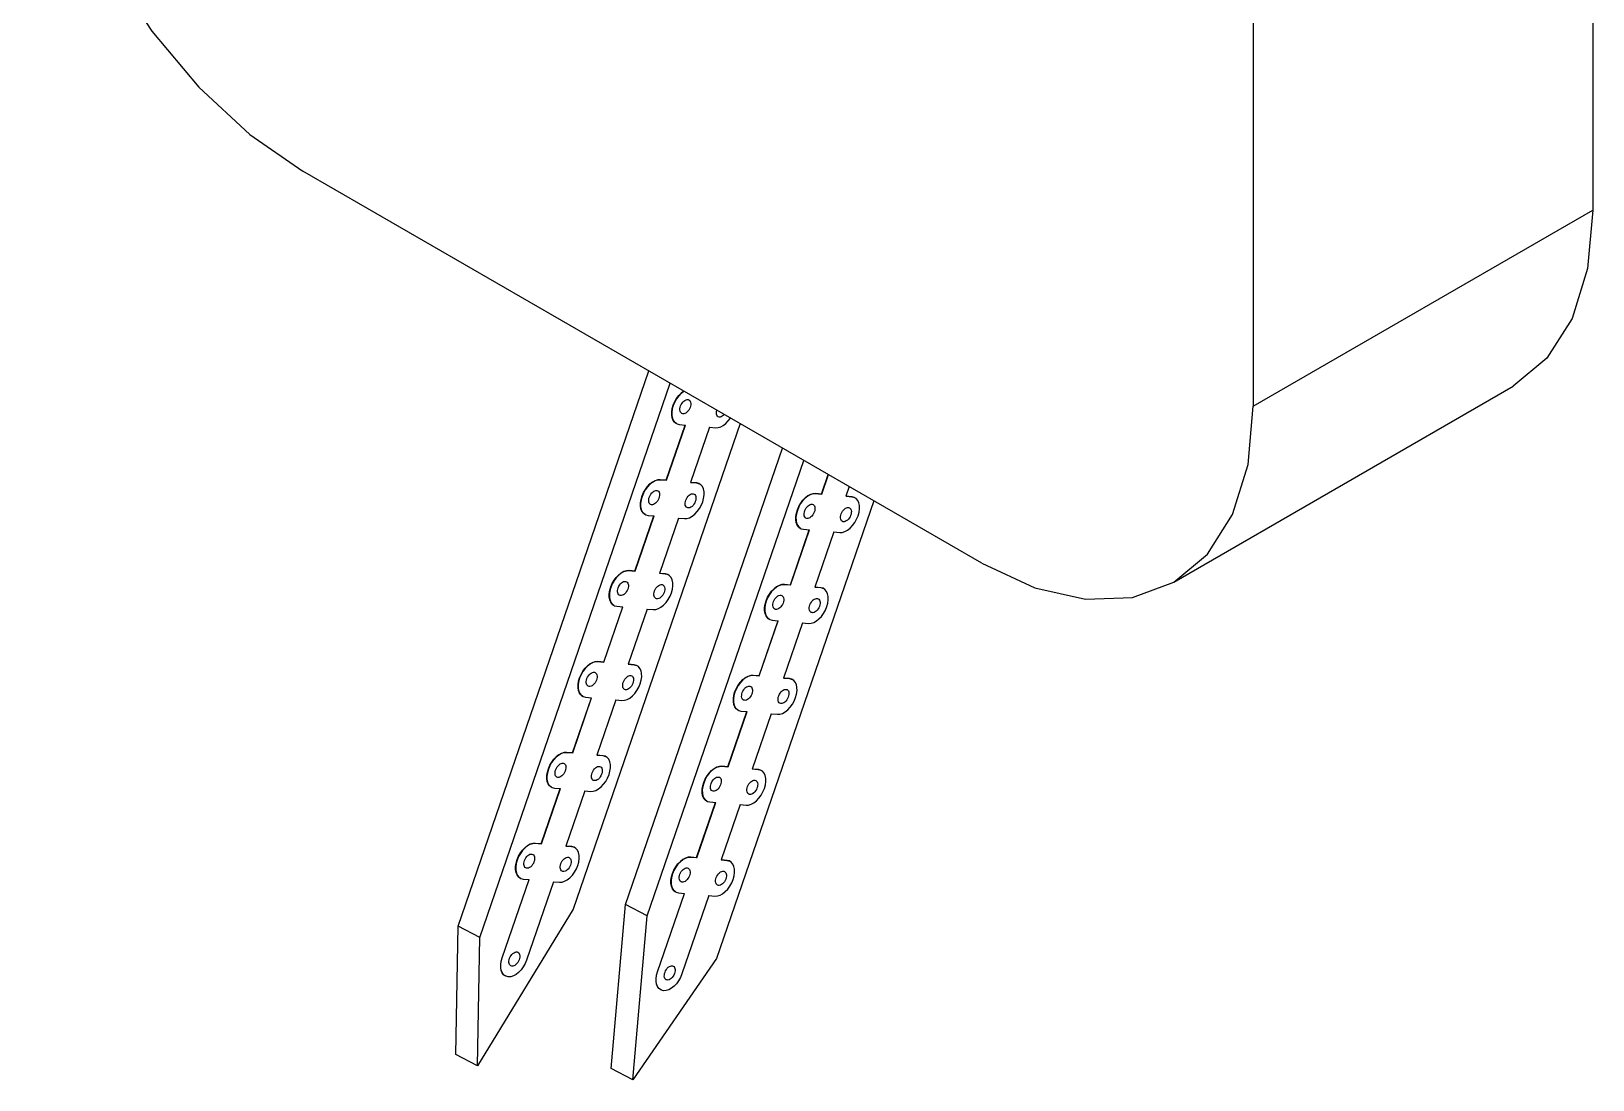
# Model space of a CAD drawing. Extents: x 2.75 to 8.34, y 2.35 to 7.17.
# Drawn here: x 7.381 to 8.182, y 5.602 to 6.139 of the extents above; entities that cross this region are included whole.
import ezdxf

# ---------------------------------------------------------------- set-up
doc = ezdxf.new("R2010")
doc.units = 0
doc.header["$LTSCALE"] = 0.5
doc.layers.add('TANGENT_LINES', color=7, linetype='CONTINUOUS')
doc.layers.add('VISIBLE', color=7, linetype='CONTINUOUS')

msp = doc.modelspace()

# ---------------------------------------------------------------- linework, layer by layer
at = {"layer": 'TANGENT_LINES'}
for p, q in [((8.00782, 5.94729), (8.18181, 6.04775)), ((7.70387, 5.90966), (7.7038, 5.9097)), ((7.72253, 5.908), (7.72246, 5.90803)), ((7.78349, 5.90257), (7.78342, 5.90261)), ((7.80216, 5.90091), (7.80209, 5.90094)), ((7.68786, 5.86308), (7.68779, 5.86312)), ((7.70652, 5.86142), (7.70645, 5.86146)), ((7.76749, 5.85599), (7.76742, 5.85603)), ((7.78615, 5.85433), (7.78608, 5.85437)), ((7.67185, 5.8165), (7.67179, 5.81654)), ((7.69052, 5.81484), (7.69045, 5.81488)), ((7.75148, 5.80941), (7.75141, 5.80945)), ((7.77015, 5.80775), (7.77008, 5.80779)), ((7.65585, 5.76993), (7.65578, 5.76996)), ((7.67451, 5.76826), (7.67444, 5.7683)), ((7.73548, 5.76284), (7.73541, 5.76287)), ((7.75414, 5.76117), (7.75407, 5.76121)), ((7.63984, 5.72335), (7.63977, 5.72338)), ((7.65851, 5.72169), (7.65844, 5.72172)), ((7.71947, 5.71626), (7.7194, 5.71629)), ((7.73813, 5.7146), (7.73806, 5.71463)), ((7.6228, 5.66466), (7.62287, 5.66462)), ((7.70243, 5.65757), (7.7025, 5.65753))]:
    msp.add_line(p, q, dxfattribs=at)
at = {"layer": 'VISIBLE'}
for p, q in [((8.18181, 6.69066), (8.18181, 6.04775)), ((8.00782, 6.5902), (8.00782, 5.94729)), ((7.86862, 5.86693), (7.52064, 6.06784)), ((7.6002, 5.6809), (7.69798, 5.96545)), ((7.61132, 5.67509), (7.70892, 5.95913)), ((7.96705, 5.85718), (8.14104, 5.95763)), ((7.74477, 5.93844), (7.65928, 5.68965)), ((7.70691, 5.90942), (7.71663, 5.9377)), ((7.70698, 5.90938), (7.71671, 5.9377)), ((7.71211, 5.93842), (7.71218, 5.93838)), ((7.7136, 5.93797), (7.71671, 5.9377)), ((7.72915, 5.93659), (7.71942, 5.90828)), ((7.72915, 5.93659), (7.73226, 5.93631)), ((7.6861, 5.69207), (7.76646, 5.92591)), ((7.69722, 5.68627), (7.7774, 5.9196)), ((7.7038, 5.9097), (7.70691, 5.90942)), ((7.70698, 5.90938), (7.70387, 5.90966)), ((7.70698, 5.90938), (7.70691, 5.90942)), ((7.72253, 5.908), (7.71942, 5.90828)), ((7.71943, 5.9083), (7.72246, 5.90803)), ((7.72246, 5.90803), (7.72387, 5.90763)), ((7.72394, 5.90759), (7.72387, 5.90763)), ((7.78654, 5.90233), (7.78997, 5.91234)), ((7.7866, 5.90229), (7.79004, 5.9123)), ((7.81325, 5.8989), (7.73263, 5.66429)), ((7.78342, 5.90261), (7.78654, 5.90233)), ((7.7866, 5.90229), (7.78349, 5.90257)), ((7.7866, 5.90229), (7.78654, 5.90233)), ((7.80074, 5.90612), (7.79905, 5.90118)), ((7.80216, 5.90091), (7.79905, 5.90118)), ((7.79906, 5.90121), (7.80209, 5.90094)), ((7.80209, 5.90094), (7.8035, 5.90054)), ((7.80357, 5.9005), (7.8035, 5.90054)), ((7.6909, 5.86284), (7.70062, 5.89112)), ((7.69097, 5.86281), (7.7007, 5.89112)), ((7.69611, 5.89184), (7.69617, 5.8918)), ((7.69759, 5.89139), (7.7007, 5.89112)), ((7.71314, 5.89001), (7.70341, 5.8617)), ((7.71314, 5.89001), (7.71625, 5.88973)), ((7.77053, 5.85575), (7.78025, 5.88403)), ((7.7706, 5.85571), (7.78033, 5.88403)), ((7.77573, 5.88475), (7.7758, 5.88471)), ((7.77722, 5.8843), (7.78033, 5.88403)), ((7.79277, 5.88292), (7.78304, 5.85461)), ((7.79277, 5.88292), (7.79588, 5.88264)), ((7.68779, 5.86312), (7.6909, 5.86284)), ((7.69097, 5.86281), (7.68786, 5.86308)), ((7.69097, 5.86281), (7.6909, 5.86284)), ((7.70652, 5.86142), (7.70341, 5.8617)), ((7.70342, 5.86173), (7.70645, 5.86146)), ((7.70645, 5.86146), (7.70787, 5.86105)), ((7.70794, 5.86101), (7.70787, 5.86105)), ((7.76742, 5.85603), (7.77053, 5.85575)), ((7.7706, 5.85571), (7.76749, 5.85599)), ((7.7706, 5.85571), (7.77053, 5.85575)), ((7.78615, 5.85433), (7.78304, 5.85461)), ((7.78305, 5.85464), (7.78608, 5.85437)), ((7.78608, 5.85437), (7.7875, 5.85396)), ((7.78757, 5.85392), (7.7875, 5.85396)), ((7.6749, 5.81626), (7.68461, 5.84455)), ((7.67497, 5.81623), (7.68469, 5.84454)), ((7.6801, 5.84526), (7.68017, 5.84522)), ((7.68158, 5.84482), (7.68469, 5.84454)), ((7.69714, 5.84343), (7.68741, 5.81512)), ((7.69714, 5.84343), (7.70025, 5.84315)), ((7.75452, 5.80917), (7.76424, 5.83746)), ((7.75459, 5.80914), (7.76432, 5.83745)), ((7.75973, 5.83817), (7.7598, 5.83813)), ((7.76121, 5.83773), (7.76432, 5.83745)), ((7.77676, 5.83634), (7.76704, 5.80803)), ((7.77676, 5.83634), (7.77987, 5.83606)), ((7.67179, 5.81654), (7.6749, 5.81626)), ((7.67497, 5.81623), (7.67185, 5.8165)), ((7.67497, 5.81623), (7.6749, 5.81626)), ((7.69052, 5.81484), (7.68741, 5.81512)), ((7.68742, 5.81515), (7.69045, 5.81488)), ((7.69045, 5.81488), (7.69186, 5.81447)), ((7.69193, 5.81444), (7.69186, 5.81447)), ((7.75141, 5.80945), (7.75452, 5.80917)), ((7.75459, 5.80914), (7.75148, 5.80941)), ((7.75459, 5.80914), (7.75452, 5.80917)), ((7.77015, 5.80775), (7.76704, 5.80803)), ((7.76705, 5.80806), (7.77008, 5.80779)), ((7.77008, 5.80779), (7.77149, 5.80738)), ((7.77156, 5.80735), (7.77149, 5.80738)), ((7.65889, 5.76969), (7.66861, 5.79797)), ((7.65896, 5.76965), (7.66869, 5.79796)), ((7.66409, 5.79868), (7.66416, 5.79865)), ((7.66558, 5.79824), (7.66869, 5.79796)), ((7.68113, 5.79685), (7.6714, 5.76854)), ((7.68113, 5.79685), (7.68424, 5.79658)), ((7.73852, 5.7626), (7.74824, 5.79088)), ((7.73859, 5.76256), (7.74832, 5.79087)), ((7.74372, 5.79159), (7.74379, 5.79155)), ((7.74521, 5.79115), (7.74832, 5.79087)), ((7.76076, 5.78976), (7.75103, 5.76145)), ((7.76076, 5.78976), (7.76387, 5.78949)), ((7.65578, 5.76996), (7.65889, 5.76969)), ((7.65896, 5.76965), (7.65585, 5.76993)), ((7.65896, 5.76965), (7.65889, 5.76969)), ((7.67451, 5.76826), (7.6714, 5.76854)), ((7.67141, 5.76857), (7.67444, 5.7683)), ((7.67444, 5.7683), (7.67586, 5.76789)), ((7.67593, 5.76786), (7.67586, 5.76789)), ((7.73541, 5.76287), (7.73852, 5.7626)), ((7.73859, 5.76256), (7.73548, 5.76284)), ((7.73859, 5.76256), (7.73852, 5.7626)), ((7.75414, 5.76117), (7.75103, 5.76145)), ((7.75104, 5.76148), (7.75407, 5.76121)), ((7.75407, 5.76121), (7.75549, 5.7608)), ((7.75555, 5.76077), (7.75549, 5.7608)), ((7.64288, 5.72311), (7.6526, 5.75139)), ((7.64295, 5.72307), (7.65268, 5.75138)), ((7.64809, 5.7521), (7.64816, 5.75207)), ((7.64957, 5.75166), (7.65268, 5.75138)), ((7.66512, 5.75028), (7.6554, 5.72196)), ((7.66512, 5.75028), (7.66824, 5.75)), ((7.72251, 5.71602), (7.73223, 5.7443)), ((7.72258, 5.71598), (7.73231, 5.74429)), ((7.72772, 5.74501), (7.72779, 5.74498)), ((7.7292, 5.74457), (7.73231, 5.74429)), ((7.74475, 5.74319), (7.73502, 5.71487)), ((7.74475, 5.74319), (7.74786, 5.74291)), ((7.63977, 5.72338), (7.64288, 5.72311)), ((7.64295, 5.72307), (7.63984, 5.72335)), ((7.64295, 5.72307), (7.64288, 5.72311)), ((7.65851, 5.72169), (7.6554, 5.72196)), ((7.65541, 5.72199), (7.65844, 5.72172)), ((7.65844, 5.72172), (7.65985, 5.72132)), ((7.65992, 5.72128), (7.65985, 5.72132)), ((7.7194, 5.71629), (7.72251, 5.71602)), ((7.72258, 5.71598), (7.71947, 5.71626)), ((7.72258, 5.71598), (7.72251, 5.71602)), ((7.73813, 5.7146), (7.73502, 5.71487)), ((7.73503, 5.7149), (7.73806, 5.71463)), ((7.73806, 5.71463), (7.73948, 5.71423)), ((7.73955, 5.71419), (7.73948, 5.71423)), ((7.6228, 5.66466), (7.6366, 5.70481)), ((7.62287, 5.66462), (7.63668, 5.70481)), ((7.63208, 5.70553), (7.63215, 5.70549)), ((7.63357, 5.70508), (7.63668, 5.70481)), ((7.64912, 5.7037), (7.63531, 5.66351)), ((7.64912, 5.7037), (7.65223, 5.70342)), ((7.6787, 5.60802), (7.6861, 5.69207)), ((7.69722, 5.68627), (7.6861, 5.69207)), ((7.70243, 5.65757), (7.71623, 5.69772)), ((7.7025, 5.65753), (7.71631, 5.69772)), ((7.71171, 5.69844), (7.71178, 5.6984)), ((7.71319, 5.69799), (7.71631, 5.69772)), ((7.72875, 5.69661), (7.71494, 5.65642)), ((7.72875, 5.69661), (7.73186, 5.69633)), ((7.65928, 5.68965), (7.61019, 5.60931)), ((7.68982, 5.60222), (7.69722, 5.68627)), ((7.59907, 5.61511), (7.6002, 5.6809)), ((7.61132, 5.67509), (7.6002, 5.6809)), ((7.61019, 5.60931), (7.61132, 5.67509)), ((7.73263, 5.66429), (7.68982, 5.60222)), ((7.62447, 5.65538), (7.62454, 5.65534)), ((7.70409, 5.64829), (7.70416, 5.64825)), ((7.61019, 5.60931), (7.59907, 5.61511)), ((7.68982, 5.60222), (7.6787, 5.60802))]:
    msp.add_line(p, q, dxfattribs=at)
for points in [[(7.38144, 6.30893), (7.38412, 6.27603), (7.39204, 6.2413), (7.4049, 6.20609), (7.42221, 6.17174), (7.44331, 6.13957), (7.46737, 6.11083), (7.49348, 6.0866), (7.52064, 6.06784)], [(8.18181, 6.04775), (8.17914, 6.01793), (8.17122, 5.99236), (8.15835, 5.97199), (8.14104, 5.95763)], [(7.71211, 5.93842), (7.71118, 5.93911), (7.71046, 5.9401), (7.70997, 5.94135), (7.70972, 5.94282), (7.70974, 5.94445), (7.71001, 5.94618), (7.71053, 5.94795), (7.71128, 5.94968), (7.71223, 5.95132), (7.71335, 5.95281), (7.71459, 5.95408), (7.7159, 5.9551)], [(7.71597, 5.95506), (7.71463, 5.95402), (7.71337, 5.95271), (7.71224, 5.95119), (7.71128, 5.9495), (7.71054, 5.94773), (7.71003, 5.94593), (7.70979, 5.94417), (7.70981, 5.94253), (7.71011, 5.94106), (7.71066, 5.93983), (7.71145, 5.93889), (7.71244, 5.93826), (7.7136, 5.93797)], [(7.86862, 5.86693), (7.89578, 5.85434), (7.92189, 5.84841), (7.94596, 5.84937), (7.96705, 5.85718), (7.98436, 5.87154), (7.99722, 5.8919), (8.00514, 5.91748), (8.00782, 5.94729)], [(7.73226, 5.93631), (7.73351, 5.93637), (7.73483, 5.93677), (7.73618, 5.9375), (7.73749, 5.93852), (7.73873, 5.93979), (7.73984, 5.94128)], [(7.73667, 5.94311), (7.73614, 5.94259), (7.73559, 5.94219), (7.73503, 5.94192), (7.73448, 5.94179), (7.73397, 5.94181), (7.73352, 5.94198), (7.73315, 5.94229), (7.73286, 5.94273), (7.73268, 5.94328), (7.73261, 5.94391), (7.73265, 5.94461), (7.73281, 5.94534)], [(7.69611, 5.89184), (7.69518, 5.89253), (7.69445, 5.89352), (7.69396, 5.89477), (7.69372, 5.89623), (7.69373, 5.89786), (7.694, 5.89959), (7.69452, 5.90135), (7.69527, 5.90309), (7.69622, 5.90473), (7.69733, 5.90622), (7.69856, 5.90749), (7.69988, 5.90851), (7.70122, 5.90923), (7.70254, 5.90963), (7.7038, 5.9097)], [(7.70387, 5.90966), (7.70259, 5.90959), (7.70125, 5.90918), (7.69988, 5.90843), (7.69855, 5.90738), (7.6973, 5.90606), (7.69618, 5.90453), (7.69524, 5.90285), (7.69451, 5.90108), (7.69401, 5.89929), (7.69378, 5.89754), (7.69381, 5.89591), (7.69411, 5.89446), (7.69466, 5.89324), (7.69545, 5.8923), (7.69644, 5.89168), (7.69759, 5.89139)], [(7.71625, 5.88973), (7.71753, 5.8898), (7.71887, 5.89022), (7.72024, 5.89096), (7.72157, 5.89202), (7.72282, 5.89333), (7.72394, 5.89486), (7.72488, 5.89654), (7.72561, 5.89831), (7.7261, 5.9001), (7.72634, 5.90185), (7.72631, 5.90348), (7.72601, 5.90493), (7.72546, 5.90615), (7.72467, 5.90709), (7.72368, 5.90771), (7.72253, 5.908)], [(7.77573, 5.88475), (7.77481, 5.88544), (7.77408, 5.88643), (7.77359, 5.88768), (7.77334, 5.88914), (7.77336, 5.89077), (7.77363, 5.8925), (7.77415, 5.89426), (7.7749, 5.896), (7.77584, 5.89764), (7.77696, 5.89912), (7.77819, 5.9004), (7.77951, 5.90142), (7.78085, 5.90214), (7.78217, 5.90254), (7.78342, 5.90261)], [(7.78349, 5.90257), (7.78222, 5.9025), (7.78087, 5.90209), (7.77951, 5.90134), (7.77818, 5.90029), (7.77693, 5.89897), (7.77581, 5.89744), (7.77487, 5.89576), (7.77414, 5.89399), (7.77364, 5.8922), (7.77341, 5.89045), (7.77344, 5.88882), (7.77374, 5.88737), (7.77429, 5.88615), (7.77508, 5.88521), (7.77606, 5.88459), (7.77722, 5.8843)], [(7.79588, 5.88264), (7.79715, 5.88271), (7.7985, 5.88313), (7.79987, 5.88387), (7.8012, 5.88493), (7.80245, 5.88624), (7.80357, 5.88777), (7.80451, 5.88945), (7.80524, 5.89122), (7.80573, 5.89301), (7.80597, 5.89476), (7.80593, 5.89639), (7.80564, 5.89784), (7.80508, 5.89906), (7.8043, 5.9), (7.80331, 5.90062), (7.80216, 5.90091)], [(7.6801, 5.84526), (7.67917, 5.84595), (7.67845, 5.84694), (7.67796, 5.84819), (7.67771, 5.84966), (7.67772, 5.85128), (7.678, 5.85301), (7.67852, 5.85478), (7.67926, 5.85651), (7.68021, 5.85815), (7.68132, 5.85964), (7.68256, 5.86091), (7.68387, 5.86193), (7.68522, 5.86265), (7.68654, 5.86306), (7.68779, 5.86312)], [(7.68786, 5.86308), (7.68659, 5.86301), (7.68524, 5.8626), (7.68388, 5.86185), (7.68254, 5.8608), (7.68129, 5.85948), (7.68018, 5.85796), (7.67923, 5.85627), (7.6785, 5.8545), (7.67801, 5.85271), (7.67777, 5.85097), (7.67781, 5.84934), (7.6781, 5.84788), (7.67866, 5.84666), (7.67944, 5.84572), (7.68043, 5.8451), (7.68158, 5.84482)], [(7.70025, 5.84315), (7.70152, 5.84322), (7.70287, 5.84364), (7.70423, 5.84439), (7.70556, 5.84544), (7.70681, 5.84675), (7.70793, 5.84828), (7.70887, 5.84996), (7.70961, 5.85173), (7.7101, 5.85353), (7.71033, 5.85527), (7.7103, 5.8569), (7.71, 5.85835), (7.70945, 5.85957), (7.70867, 5.86051), (7.70768, 5.86114), (7.70652, 5.86142)], [(7.75973, 5.83817), (7.7588, 5.83886), (7.75808, 5.83985), (7.75758, 5.8411), (7.75734, 5.84257), (7.75735, 5.84419), (7.75762, 5.84592), (7.75814, 5.84769), (7.75889, 5.84942), (7.75984, 5.85106), (7.76095, 5.85255), (7.76219, 5.85382), (7.7635, 5.85484), (7.76484, 5.85556), (7.76617, 5.85596), (7.76742, 5.85603)], [(7.76749, 5.85599), (7.76621, 5.85592), (7.76487, 5.85551), (7.7635, 5.85476), (7.76217, 5.85371), (7.76092, 5.85239), (7.7598, 5.85087), (7.75886, 5.84918), (7.75813, 5.84741), (7.75764, 5.84562), (7.7574, 5.84388), (7.75743, 5.84225), (7.75773, 5.84079), (7.75828, 5.83957), (7.75907, 5.83863), (7.76006, 5.83801), (7.76121, 5.83773)], [(7.77987, 5.83606), (7.78115, 5.83613), (7.78249, 5.83655), (7.78386, 5.8373), (7.78519, 5.83835), (7.78644, 5.83966), (7.78756, 5.84119), (7.7885, 5.84287), (7.78923, 5.84464), (7.78973, 5.84644), (7.78996, 5.84818), (7.78993, 5.84981), (7.78963, 5.85126), (7.78908, 5.85248), (7.78829, 5.85342), (7.7873, 5.85405), (7.78615, 5.85433)], [(7.66409, 5.79868), (7.66317, 5.79937), (7.66244, 5.80036), (7.66195, 5.80161), (7.66171, 5.80308), (7.66172, 5.80471), (7.66199, 5.80643), (7.66251, 5.8082), (7.66326, 5.80993), (7.6642, 5.81157), (7.66532, 5.81306), (7.66655, 5.81434), (7.66787, 5.81535), (7.66921, 5.81608), (7.67053, 5.81648), (7.67179, 5.81654)], [(7.67185, 5.8165), (7.67058, 5.81644), (7.66924, 5.81602), (7.66787, 5.81527), (7.66654, 5.81422), (7.66529, 5.81291), (7.66417, 5.81138), (7.66323, 5.8097), (7.6625, 5.80793), (7.662, 5.80613), (7.66177, 5.80439), (7.6618, 5.80276), (7.6621, 5.80131), (7.66265, 5.80009), (7.66344, 5.79915), (7.66442, 5.79852), (7.66558, 5.79824)], [(7.68424, 5.79658), (7.68551, 5.79664), (7.68686, 5.79706), (7.68823, 5.79781), (7.68956, 5.79886), (7.69081, 5.80017), (7.69193, 5.8017), (7.69287, 5.80338), (7.6936, 5.80516), (7.69409, 5.80695), (7.69433, 5.80869), (7.6943, 5.81032), (7.694, 5.81178), (7.69345, 5.813), (7.69266, 5.81394), (7.69167, 5.81456), (7.69052, 5.81484)], [(7.74372, 5.79159), (7.74279, 5.79228), (7.74207, 5.79327), (7.74158, 5.79452), (7.74133, 5.79599), (7.74135, 5.79762), (7.74162, 5.79934), (7.74214, 5.80111), (7.74288, 5.80284), (7.74383, 5.80448), (7.74494, 5.80597), (7.74618, 5.80724), (7.7475, 5.80826), (7.74884, 5.80899), (7.75016, 5.80939), (7.75141, 5.80945)], [(7.75148, 5.80941), (7.75021, 5.80935), (7.74886, 5.80893), (7.7475, 5.80818), (7.74616, 5.80713), (7.74492, 5.80582), (7.7438, 5.80429), (7.74286, 5.80261), (7.74212, 5.80083), (7.74163, 5.79904), (7.7414, 5.7973), (7.74143, 5.79567), (7.74173, 5.79421), (7.74228, 5.79299), (7.74306, 5.79206), (7.74405, 5.79143), (7.74521, 5.79115)], [(7.76387, 5.78949), (7.76514, 5.78955), (7.76649, 5.78997), (7.76785, 5.79072), (7.76919, 5.79177), (7.77044, 5.79308), (7.77155, 5.79461), (7.7725, 5.79629), (7.77323, 5.79807), (7.77372, 5.79986), (7.77396, 5.8016), (7.77392, 5.80323), (7.77363, 5.80469), (7.77307, 5.80591), (7.77229, 5.80684), (7.7713, 5.80747), (7.77015, 5.80775)], [(7.64809, 5.7521), (7.64716, 5.75279), (7.64644, 5.75378), (7.64594, 5.75503), (7.6457, 5.7565), (7.64571, 5.75813), (7.64598, 5.75986), (7.6465, 5.76162), (7.64725, 5.76335), (7.6482, 5.765), (7.64931, 5.76648), (7.65055, 5.76776), (7.65186, 5.76878), (7.65321, 5.7695), (7.65453, 5.7699), (7.65578, 5.76996)], [(7.65585, 5.76993), (7.65458, 5.76986), (7.65323, 5.76944), (7.65186, 5.76869), (7.65053, 5.76764), (7.64928, 5.76633), (7.64816, 5.7648), (7.64722, 5.76312), (7.64649, 5.76135), (7.646, 5.75955), (7.64576, 5.75781), (7.64579, 5.75618), (7.64609, 5.75473), (7.64665, 5.75351), (7.64743, 5.75257), (7.64842, 5.75194), (7.64957, 5.75166)], [(7.66824, 5.75), (7.66951, 5.75007), (7.67085, 5.75048), (7.67222, 5.75123), (7.67355, 5.75228), (7.6748, 5.7536), (7.67592, 5.75512), (7.67686, 5.75681), (7.67759, 5.75858), (7.67809, 5.76037), (7.67832, 5.76211), (7.67829, 5.76375), (7.67799, 5.7652), (7.67744, 5.76642), (7.67665, 5.76736), (7.67567, 5.76798), (7.67451, 5.76826)], [(7.72772, 5.74501), (7.72679, 5.7457), (7.72606, 5.74669), (7.72557, 5.74794), (7.72533, 5.74941), (7.72534, 5.75104), (7.72561, 5.75277), (7.72613, 5.75453), (7.72688, 5.75626), (7.72783, 5.75791), (7.72894, 5.75939), (7.73018, 5.76067), (7.73149, 5.76169), (7.73283, 5.76241), (7.73416, 5.76281), (7.73541, 5.76287)], [(7.73548, 5.76284), (7.7342, 5.76277), (7.73286, 5.76235), (7.73149, 5.7616), (7.73016, 5.76055), (7.72891, 5.75924), (7.72779, 5.75771), (7.72685, 5.75603), (7.72612, 5.75426), (7.72563, 5.75246), (7.72539, 5.75072), (7.72542, 5.74909), (7.72572, 5.74764), (7.72627, 5.74642), (7.72706, 5.74548), (7.72805, 5.74485), (7.7292, 5.74457)], [(7.74786, 5.74291), (7.74914, 5.74298), (7.75048, 5.74339), (7.75185, 5.74414), (7.75318, 5.74519), (7.75443, 5.74651), (7.75555, 5.74803), (7.75649, 5.74972), (7.75722, 5.75149), (7.75772, 5.75328), (7.75795, 5.75502), (7.75792, 5.75665), (7.75762, 5.75811), (7.75707, 5.75933), (7.75628, 5.76027), (7.75529, 5.76089), (7.75414, 5.76117)], [(7.63208, 5.70553), (7.63115, 5.70622), (7.63043, 5.70721), (7.62994, 5.70846), (7.62969, 5.70992), (7.62971, 5.71155), (7.62998, 5.71328), (7.6305, 5.71504), (7.63125, 5.71678), (7.63219, 5.71842), (7.63331, 5.7199), (7.63454, 5.72118), (7.63586, 5.7222), (7.6372, 5.72292), (7.63852, 5.72332), (7.63977, 5.72338)], [(7.63984, 5.72335), (7.63857, 5.72328), (7.63722, 5.72287), (7.63586, 5.72212), (7.63453, 5.72107), (7.63328, 5.71975), (7.63216, 5.71822), (7.63122, 5.71654), (7.63048, 5.71477), (7.62999, 5.71298), (7.62976, 5.71123), (7.62979, 5.7096), (7.63009, 5.70815), (7.63064, 5.70693), (7.63143, 5.70599), (7.63241, 5.70537), (7.63357, 5.70508)], [(7.65223, 5.70342), (7.6535, 5.70349), (7.65485, 5.7039), (7.65621, 5.70465), (7.65755, 5.7057), (7.6588, 5.70702), (7.65991, 5.70855), (7.66086, 5.71023), (7.66159, 5.712), (7.66208, 5.71379), (7.66232, 5.71554), (7.66228, 5.71717), (7.66199, 5.71862), (7.66143, 5.71984), (7.66065, 5.72078), (7.65966, 5.7214), (7.65851, 5.72169)], [(7.71171, 5.69844), (7.71078, 5.69913), (7.71006, 5.70011), (7.70957, 5.70137), (7.70932, 5.70283), (7.70934, 5.70446), (7.70961, 5.70619), (7.71013, 5.70795), (7.71087, 5.70969), (7.71182, 5.71133), (7.71293, 5.71281), (7.71417, 5.71409), (7.71548, 5.71511), (7.71683, 5.71583), (7.71815, 5.71623), (7.7194, 5.71629)], [(7.71947, 5.71626), (7.7182, 5.71619), (7.71685, 5.71577), (7.71549, 5.71503), (7.71415, 5.71397), (7.7129, 5.71266), (7.71179, 5.71113), (7.71084, 5.70945), (7.71011, 5.70768), (7.70962, 5.70589), (7.70938, 5.70414), (7.70942, 5.70251), (7.70972, 5.70106), (7.71027, 5.69984), (7.71105, 5.6989), (7.71204, 5.69828), (7.71319, 5.69799)], [(7.73186, 5.69633), (7.73313, 5.6964), (7.73448, 5.69681), (7.73584, 5.69756), (7.73718, 5.69861), (7.73842, 5.69993), (7.73954, 5.70146), (7.74049, 5.70314), (7.74122, 5.70491), (7.74171, 5.7067), (7.74194, 5.70845), (7.74191, 5.71008), (7.74161, 5.71153), (7.74106, 5.71275), (7.74028, 5.71369), (7.73929, 5.71431), (7.73813, 5.7146)], [(7.62447, 5.65538), (7.62356, 5.65605), (7.62284, 5.65701), (7.62234, 5.65823), (7.62209, 5.65966), (7.62208, 5.66124), (7.62232, 5.66293), (7.6228, 5.66466)], [(7.63531, 5.66351), (7.63458, 5.66174), (7.63364, 5.66006), (7.63252, 5.65853), (7.63127, 5.65722), (7.62994, 5.65617), (7.62857, 5.65542), (7.62723, 5.655), (7.62595, 5.65493), (7.6248, 5.65522), (7.62381, 5.65584), (7.62302, 5.65678), (7.62247, 5.658), (7.62217, 5.65945), (7.62214, 5.66108), (7.62238, 5.66283), (7.62287, 5.66462)], [(7.70409, 5.64829), (7.70318, 5.64896), (7.70247, 5.64992), (7.70197, 5.65114), (7.70172, 5.65256), (7.70171, 5.65415), (7.70195, 5.65584), (7.70243, 5.65757)], [(7.71494, 5.65642), (7.71421, 5.65465), (7.71326, 5.65297), (7.71215, 5.65144), (7.7109, 5.65013), (7.70956, 5.64907), (7.7082, 5.64833), (7.70685, 5.64791), (7.70558, 5.64784), (7.70443, 5.64813), (7.70344, 5.64875), (7.70265, 5.64969), (7.7021, 5.65091), (7.7018, 5.65236), (7.70177, 5.65399), (7.702, 5.65574), (7.7025, 5.65753)]]:
    msp.add_lwpolyline(points, dxfattribs=at)
for points in [[(7.71491, 5.94361), (7.71454, 5.9439), (7.71424, 5.9443), (7.71405, 5.94481), (7.71395, 5.94542), (7.71397, 5.94608), (7.71409, 5.94679), (7.71431, 5.9475), (7.71462, 5.94821), (7.71502, 5.94887), (7.71548, 5.94946), (7.71599, 5.94996), (7.71653, 5.95035), (7.71708, 5.95062), (7.71761, 5.95075), (7.71811, 5.95074), (7.71855, 5.9506), (7.71893, 5.95031), (7.71922, 5.94991), (7.71942, 5.9494), (7.71951, 5.94879), (7.7195, 5.94813), (7.71938, 5.94742), (7.71916, 5.94671), (7.71884, 5.946), (7.71845, 5.94534), (7.71799, 5.94475), (7.71748, 5.94425), (7.71694, 5.94386), (7.71639, 5.94359), (7.71586, 5.94346), (7.71536, 5.94347)], [(7.69891, 5.89704), (7.69853, 5.89732), (7.69824, 5.89772), (7.69804, 5.89824), (7.69795, 5.89884), (7.69796, 5.8995), (7.69808, 5.90021), (7.6983, 5.90093), (7.69862, 5.90163), (7.69901, 5.90229), (7.69948, 5.90288), (7.69999, 5.90338), (7.70052, 5.90377), (7.70107, 5.90404), (7.7016, 5.90417), (7.7021, 5.90417), (7.70255, 5.90402), (7.70293, 5.90374), (7.70322, 5.90333), (7.70341, 5.90282), (7.70351, 5.90222), (7.70349, 5.90155), (7.70337, 5.90085), (7.70315, 5.90013), (7.70284, 5.89943), (7.70244, 5.89877), (7.70198, 5.89817), (7.70147, 5.89767), (7.70093, 5.89728), (7.70039, 5.89701), (7.69985, 5.89688), (7.69935, 5.89689)], [(7.71757, 5.89537), (7.71719, 5.89566), (7.7169, 5.89606), (7.7167, 5.89657), (7.71661, 5.89718), (7.71662, 5.89784), (7.71674, 5.89855), (7.71697, 5.89926), (7.71728, 5.89997), (7.71768, 5.90063), (7.71814, 5.90122), (7.71865, 5.90172), (7.71919, 5.90211), (7.71973, 5.90238), (7.72027, 5.90251), (7.72077, 5.9025), (7.72121, 5.90236), (7.72159, 5.90207), (7.72188, 5.90167), (7.72208, 5.90116), (7.72217, 5.90056), (7.72216, 5.89989), (7.72204, 5.89918), (7.72182, 5.89847), (7.7215, 5.89776), (7.7211, 5.8971), (7.72064, 5.89651), (7.72013, 5.89601), (7.71959, 5.89562), (7.71905, 5.89535), (7.71852, 5.89522), (7.71802, 5.89523)], [(7.77853, 5.88995), (7.77816, 5.89023), (7.77787, 5.89063), (7.77767, 5.89115), (7.77758, 5.89175), (7.77759, 5.89241), (7.77771, 5.89312), (7.77793, 5.89384), (7.77825, 5.89454), (7.77864, 5.8952), (7.7791, 5.89579), (7.77961, 5.89629), (7.78015, 5.89668), (7.7807, 5.89695), (7.78123, 5.89708), (7.78173, 5.89707), (7.78218, 5.89693), (7.78255, 5.89665), (7.78285, 5.89624), (7.78304, 5.89573), (7.78314, 5.89513), (7.78312, 5.89446), (7.783, 5.89376), (7.78278, 5.89304), (7.78247, 5.89234), (7.78207, 5.89168), (7.78161, 5.89108), (7.7811, 5.89058), (7.78056, 5.89019), (7.78001, 5.88992), (7.77948, 5.88979), (7.77898, 5.8898)], [(7.7972, 5.88828), (7.79682, 5.88857), (7.79653, 5.88897), (7.79633, 5.88948), (7.79624, 5.89009), (7.79625, 5.89075), (7.79637, 5.89146), (7.79659, 5.89217), (7.79691, 5.89288), (7.7973, 5.89354), (7.79777, 5.89413), (7.79828, 5.89463), (7.79881, 5.89502), (7.79936, 5.89529), (7.79989, 5.89542), (7.80039, 5.89541), (7.80084, 5.89527), (7.80122, 5.89498), (7.80151, 5.89458), (7.80171, 5.89407), (7.8018, 5.89346), (7.80178, 5.8928), (7.80166, 5.89209), (7.80144, 5.89138), (7.80113, 5.89067), (7.80073, 5.89001), (7.80027, 5.88942), (7.79976, 5.88892), (7.79922, 5.88853), (7.79868, 5.88826), (7.79814, 5.88813), (7.79764, 5.88814)], [(7.6829, 5.85046), (7.68252, 5.85074), (7.68223, 5.85115), (7.68204, 5.85166), (7.68194, 5.85226), (7.68196, 5.85293), (7.68208, 5.85363), (7.6823, 5.85435), (7.68261, 5.85505), (7.68301, 5.85571), (7.68347, 5.8563), (7.68398, 5.8568), (7.68452, 5.8572), (7.68506, 5.85746), (7.6856, 5.8576), (7.6861, 5.85759), (7.68654, 5.85744), (7.68692, 5.85716), (7.68721, 5.85675), (7.68741, 5.85624), (7.6875, 5.85564), (7.68749, 5.85497), (7.68737, 5.85427), (7.68715, 5.85355), (7.68683, 5.85285), (7.68644, 5.85219), (7.68597, 5.8516), (7.68546, 5.85109), (7.68493, 5.8507), (7.68438, 5.85044), (7.68385, 5.8503), (7.68335, 5.85031)], [(7.70156, 5.8488), (7.70119, 5.84908), (7.7009, 5.84948), (7.7007, 5.85), (7.70061, 5.8506), (7.70062, 5.85126), (7.70074, 5.85197), (7.70096, 5.85269), (7.70128, 5.85339), (7.70167, 5.85405), (7.70213, 5.85464), (7.70264, 5.85514), (7.70318, 5.85553), (7.70373, 5.8558), (7.70426, 5.85593), (7.70476, 5.85593), (7.70521, 5.85578), (7.70558, 5.8555), (7.70588, 5.85509), (7.70607, 5.85458), (7.70616, 5.85398), (7.70615, 5.85331), (7.70603, 5.85261), (7.70581, 5.85189), (7.70549, 5.85119), (7.7051, 5.85053), (7.70464, 5.84993), (7.70413, 5.84943), (7.70359, 5.84904), (7.70304, 5.84877), (7.70251, 5.84864), (7.70201, 5.84865)], [(7.76253, 5.84337), (7.76215, 5.84365), (7.76186, 5.84406), (7.76166, 5.84457), (7.76157, 5.84517), (7.76158, 5.84584), (7.7617, 5.84654), (7.76193, 5.84726), (7.76224, 5.84796), (7.76264, 5.84862), (7.7631, 5.84921), (7.76361, 5.84971), (7.76415, 5.85011), (7.76469, 5.85037), (7.76523, 5.8505), (7.76573, 5.8505), (7.76617, 5.85035), (7.76655, 5.85007), (7.76684, 5.84966), (7.76704, 5.84915), (7.76713, 5.84855), (7.76712, 5.84788), (7.767, 5.84718), (7.76677, 5.84646), (7.76646, 5.84576), (7.76606, 5.8451), (7.7656, 5.84451), (7.76509, 5.844), (7.76455, 5.84361), (7.76401, 5.84335), (7.76347, 5.84321), (7.76298, 5.84322)], [(7.78119, 5.84171), (7.78082, 5.84199), (7.78052, 5.84239), (7.78033, 5.84291), (7.78023, 5.84351), (7.78025, 5.84417), (7.78037, 5.84488), (7.78059, 5.8456), (7.7809, 5.8463), (7.7813, 5.84696), (7.78176, 5.84755), (7.78227, 5.84805), (7.78281, 5.84844), (7.78336, 5.84871), (7.78389, 5.84884), (7.78439, 5.84884), (7.78483, 5.84869), (7.78521, 5.84841), (7.7855, 5.848), (7.7857, 5.84749), (7.78579, 5.84689), (7.78578, 5.84622), (7.78566, 5.84552), (7.78544, 5.8448), (7.78512, 5.8441), (7.78473, 5.84344), (7.78427, 5.84284), (7.78376, 5.84234), (7.78322, 5.84195), (7.78267, 5.84168), (7.78214, 5.84155), (7.78164, 5.84156)], [(7.6669, 5.80388), (7.66652, 5.80416), (7.66623, 5.80457), (7.66603, 5.80508), (7.66594, 5.80568), (7.66595, 5.80635), (7.66607, 5.80705), (7.66629, 5.80777), (7.66661, 5.80847), (7.667, 5.80913), (7.66746, 5.80972), (7.66797, 5.81023), (7.66851, 5.81062), (7.66906, 5.81089), (7.66959, 5.81102), (7.67009, 5.81101), (7.67054, 5.81086), (7.67091, 5.81058), (7.67121, 5.81017), (7.6714, 5.80966), (7.6715, 5.80906), (7.67148, 5.8084), (7.67136, 5.80769), (7.67114, 5.80697), (7.67083, 5.80627), (7.67043, 5.80561), (7.66997, 5.80502), (7.66946, 5.80452), (7.66892, 5.80412), (7.66837, 5.80386), (7.66784, 5.80373), (7.66734, 5.80373)], [(7.68556, 5.80222), (7.68518, 5.8025), (7.68489, 5.80291), (7.68469, 5.80342), (7.6846, 5.80402), (7.68461, 5.80469), (7.68473, 5.80539), (7.68495, 5.80611), (7.68527, 5.80681), (7.68567, 5.80747), (7.68613, 5.80806), (7.68664, 5.80856), (7.68718, 5.80896), (7.68772, 5.80922), (7.68825, 5.80936), (7.68875, 5.80935), (7.6892, 5.8092), (7.68958, 5.80892), (7.68987, 5.80851), (7.69007, 5.808), (7.69016, 5.8074), (7.69015, 5.80673), (7.69003, 5.80603), (7.6898, 5.80531), (7.68949, 5.80461), (7.68909, 5.80395), (7.68863, 5.80336), (7.68812, 5.80286), (7.68758, 5.80246), (7.68704, 5.8022), (7.6865, 5.80206), (7.686, 5.80207)], [(7.74652, 5.79679), (7.74615, 5.79707), (7.74585, 5.79748), (7.74566, 5.79799), (7.74556, 5.79859), (7.74558, 5.79926), (7.7457, 5.79996), (7.74592, 5.80068), (7.74623, 5.80138), (7.74663, 5.80204), (7.74709, 5.80263), (7.7476, 5.80314), (7.74814, 5.80353), (7.74869, 5.80379), (7.74922, 5.80393), (7.74972, 5.80392), (7.75017, 5.80377), (7.75054, 5.80349), (7.75083, 5.80308), (7.75103, 5.80257), (7.75112, 5.80197), (7.75111, 5.8013), (7.75099, 5.8006), (7.75077, 5.79988), (7.75045, 5.79918), (7.75006, 5.79852), (7.7496, 5.79793), (7.74909, 5.79743), (7.74855, 5.79703), (7.748, 5.79677), (7.74747, 5.79663), (7.74697, 5.79664)], [(7.76519, 5.79513), (7.76481, 5.79541), (7.76452, 5.79582), (7.76432, 5.79633), (7.76423, 5.79693), (7.76424, 5.7976), (7.76436, 5.7983), (7.76458, 5.79902), (7.7649, 5.79972), (7.76529, 5.80038), (7.76576, 5.80097), (7.76627, 5.80147), (7.7668, 5.80187), (7.76735, 5.80213), (7.76788, 5.80227), (7.76838, 5.80226), (7.76883, 5.80211), (7.76921, 5.80183), (7.7695, 5.80142), (7.76969, 5.80091), (7.76979, 5.80031), (7.76977, 5.79964), (7.76965, 5.79894), (7.76943, 5.79822), (7.76912, 5.79752), (7.76872, 5.79686), (7.76826, 5.79627), (7.76775, 5.79576), (7.76721, 5.79537), (7.76667, 5.79511), (7.76613, 5.79497), (7.76563, 5.79498)], [(7.65089, 5.7573), (7.65051, 5.75758), (7.65022, 5.75799), (7.65002, 5.7585), (7.64993, 5.7591), (7.64994, 5.75977), (7.65006, 5.76047), (7.65029, 5.76119), (7.6506, 5.76189), (7.651, 5.76255), (7.65146, 5.76315), (7.65197, 5.76365), (7.65251, 5.76404), (7.65305, 5.76431), (7.65359, 5.76444), (7.65409, 5.76443), (7.65453, 5.76428), (7.65491, 5.764), (7.6552, 5.7636), (7.6554, 5.76308), (7.65549, 5.76248), (7.65548, 5.76182), (7.65536, 5.76111), (7.65514, 5.76039), (7.65482, 5.75969), (7.65442, 5.75903), (7.65396, 5.75844), (7.65345, 5.75794), (7.65291, 5.75755), (7.65237, 5.75728), (7.65184, 5.75715), (7.65134, 5.75716)], [(7.66955, 5.75564), (7.66918, 5.75592), (7.66888, 5.75633), (7.66869, 5.75684), (7.66859, 5.75744), (7.66861, 5.75811), (7.66873, 5.75881), (7.66895, 5.75953), (7.66926, 5.76023), (7.66966, 5.76089), (7.67012, 5.76148), (7.67063, 5.76199), (7.67117, 5.76238), (7.67172, 5.76265), (7.67225, 5.76278), (7.67275, 5.76277), (7.6732, 5.76262), (7.67357, 5.76234), (7.67386, 5.76194), (7.67406, 5.76142), (7.67415, 5.76082), (7.67414, 5.76016), (7.67402, 5.75945), (7.6738, 5.75873), (7.67348, 5.75803), (7.67309, 5.75737), (7.67263, 5.75678), (7.67212, 5.75628), (7.67158, 5.75589), (7.67103, 5.75562), (7.6705, 5.75549), (7.67, 5.75549)], [(7.73052, 5.75021), (7.73014, 5.75049), (7.72985, 5.7509), (7.72965, 5.75141), (7.72956, 5.75201), (7.72957, 5.75268), (7.72969, 5.75338), (7.72991, 5.7541), (7.73023, 5.7548), (7.73063, 5.75546), (7.73109, 5.75606), (7.7316, 5.75656), (7.73213, 5.75695), (7.73268, 5.75722), (7.73321, 5.75735), (7.73371, 5.75734), (7.73416, 5.75719), (7.73454, 5.75691), (7.73483, 5.75651), (7.73503, 5.75599), (7.73512, 5.75539), (7.7351, 5.75473), (7.73498, 5.75402), (7.73476, 5.7533), (7.73445, 5.7526), (7.73405, 5.75194), (7.73359, 5.75135), (7.73308, 5.75085), (7.73254, 5.75046), (7.732, 5.75019), (7.73146, 5.75006), (7.73096, 5.75006)], [(7.74918, 5.74855), (7.7488, 5.74883), (7.74851, 5.74924), (7.74832, 5.74975), (7.74822, 5.75035), (7.74824, 5.75102), (7.74836, 5.75172), (7.74858, 5.75244), (7.74889, 5.75314), (7.74929, 5.7538), (7.74975, 5.75439), (7.75026, 5.7549), (7.7508, 5.75529), (7.75134, 5.75555), (7.75188, 5.75569), (7.75238, 5.75568), (7.75282, 5.75553), (7.7532, 5.75525), (7.75349, 5.75484), (7.75369, 5.75433), (7.75378, 5.75373), (7.75377, 5.75307), (7.75365, 5.75236), (7.75343, 5.75164), (7.75311, 5.75094), (7.75272, 5.75028), (7.75225, 5.74969), (7.75174, 5.74919), (7.75121, 5.74879), (7.75066, 5.74853), (7.75013, 5.7484), (7.74963, 5.7484)], [(7.63488, 5.71073), (7.63451, 5.71101), (7.63422, 5.71141), (7.63402, 5.71192), (7.63393, 5.71253), (7.63394, 5.71319), (7.63406, 5.7139), (7.63428, 5.71461), (7.6346, 5.71532), (7.63499, 5.71598), (7.63545, 5.71657), (7.63596, 5.71707), (7.6365, 5.71746), (7.63705, 5.71773), (7.63758, 5.71786), (7.63808, 5.71785), (7.63853, 5.71771), (7.6389, 5.71742), (7.6392, 5.71702), (7.63939, 5.71651), (7.63948, 5.71591), (7.63947, 5.71524), (7.63935, 5.71453), (7.63913, 5.71382), (7.63881, 5.71311), (7.63842, 5.71245), (7.63796, 5.71186), (7.63745, 5.71136), (7.63691, 5.71097), (7.63636, 5.7107), (7.63583, 5.71057), (7.63533, 5.71058)], [(7.65355, 5.70906), (7.65317, 5.70935), (7.65288, 5.70975), (7.65268, 5.71026), (7.65259, 5.71086), (7.6526, 5.71153), (7.65272, 5.71224), (7.65294, 5.71295), (7.65326, 5.71365), (7.65365, 5.71431), (7.65412, 5.71491), (7.65463, 5.71541), (7.65516, 5.7158), (7.65571, 5.71607), (7.65624, 5.7162), (7.65674, 5.71619), (7.65719, 5.71604), (7.65757, 5.71576), (7.65786, 5.71536), (7.65805, 5.71484), (7.65815, 5.71424), (7.65813, 5.71358), (7.65801, 5.71287), (7.65779, 5.71215), (7.65748, 5.71145), (7.65708, 5.71079), (7.65662, 5.7102), (7.65611, 5.7097), (7.65557, 5.70931), (7.65503, 5.70904), (7.65449, 5.70891), (7.65399, 5.70892)], [(7.71451, 5.70363), (7.71414, 5.70392), (7.71384, 5.70432), (7.71365, 5.70483), (7.71355, 5.70544), (7.71357, 5.7061), (7.71369, 5.70681), (7.71391, 5.70752), (7.71422, 5.70823), (7.71462, 5.70889), (7.71508, 5.70948), (7.71559, 5.70998), (7.71613, 5.71037), (7.71668, 5.71064), (7.71721, 5.71077), (7.71771, 5.71076), (7.71815, 5.71062), (7.71853, 5.71033), (7.71882, 5.70993), (7.71902, 5.70942), (7.71911, 5.70881), (7.7191, 5.70815), (7.71898, 5.70744), (7.71876, 5.70673), (7.71844, 5.70602), (7.71805, 5.70536), (7.71759, 5.70477), (7.71708, 5.70427), (7.71654, 5.70388), (7.71599, 5.70361), (7.71546, 5.70348), (7.71496, 5.70349)], [(7.73317, 5.70197), (7.7328, 5.70225), (7.73251, 5.70266), (7.73231, 5.70317), (7.73222, 5.70377), (7.73223, 5.70444), (7.73235, 5.70514), (7.73257, 5.70586), (7.73289, 5.70656), (7.73328, 5.70722), (7.73374, 5.70782), (7.73425, 5.70832), (7.73479, 5.70871), (7.73534, 5.70898), (7.73587, 5.70911), (7.73637, 5.7091), (7.73682, 5.70895), (7.73719, 5.70867), (7.73749, 5.70827), (7.73768, 5.70775), (7.73778, 5.70715), (7.73776, 5.70649), (7.73764, 5.70578), (7.73742, 5.70506), (7.73711, 5.70436), (7.73671, 5.7037), (7.73625, 5.70311), (7.73574, 5.70261), (7.7352, 5.70222), (7.73465, 5.70195), (7.73412, 5.70182), (7.73362, 5.70183)], [(7.62727, 5.66058), (7.62689, 5.66086), (7.6266, 5.66126), (7.6264, 5.66178), (7.62631, 5.66238), (7.62632, 5.66304), (7.62644, 5.66375), (7.62666, 5.66447), (7.62698, 5.66517), (7.62738, 5.66583), (7.62784, 5.66642), (7.62835, 5.66692), (7.62889, 5.66731), (7.62943, 5.66758), (7.62996, 5.66771), (7.63046, 5.6677), (7.63091, 5.66756), (7.63129, 5.66728), (7.63158, 5.66687), (7.63178, 5.66636), (7.63187, 5.66576), (7.63186, 5.66509), (7.63174, 5.66439), (7.63151, 5.66367), (7.6312, 5.66297), (7.6308, 5.66231), (7.63034, 5.66171), (7.62983, 5.66121), (7.62929, 5.66082), (7.62875, 5.66055), (7.62821, 5.66042), (7.62771, 5.66043)], [(7.7069, 5.65349), (7.70652, 5.65377), (7.70623, 5.65417), (7.70603, 5.65469), (7.70594, 5.65529), (7.70595, 5.65595), (7.70607, 5.65666), (7.70629, 5.65738), (7.70661, 5.65808), (7.707, 5.65874), (7.70747, 5.65933), (7.70798, 5.65983), (7.70851, 5.66022), (7.70906, 5.66049), (7.70959, 5.66062), (7.71009, 5.66061), (7.71054, 5.66047), (7.71092, 5.66018), (7.71121, 5.65978), (7.7114, 5.65927), (7.7115, 5.65867), (7.71148, 5.658), (7.71136, 5.6573), (7.71114, 5.65658), (7.71083, 5.65588), (7.71043, 5.65522), (7.70997, 5.65462), (7.70946, 5.65412), (7.70892, 5.65373), (7.70838, 5.65346), (7.70784, 5.65333), (7.70734, 5.65334)]]:
    msp.add_lwpolyline(points, close=True, dxfattribs=at)

doc.saveas('drawing.dxf')
